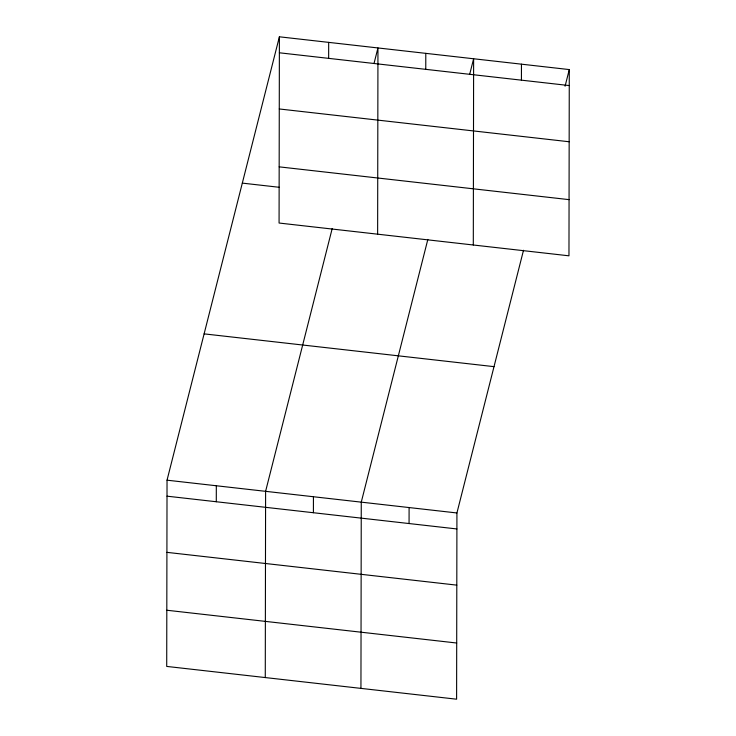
<?xml version="1.0" encoding="UTF-8"?>
<svg xmlns="http://www.w3.org/2000/svg" width="736" height="736" viewBox="0 0 736 736"><rect width="100%" height="100%" fill="white"/><g stroke="black" fill="none" stroke-linecap="round" stroke-linejoin="round"><path stroke-width="1.1" d="M279.395 36.8L279.073 223.036L568.965 255.815L569.287 69.58L279.395 36.8L167.035 480.185L166.713 666.42L456.605 699.2L456.927 512.964L523.508 250.258M216.292 501.74L216.32 485.76M265.273 677.562L265.604 491.326L332.175 228.629M313.407 512.725L313.435 496.736M328.652 58.365L328.679 42.375M360.944 688.381L361.266 502.145L427.837 239.439M377.632 234.177L377.954 47.95L374.026 63.462M409.069 523.544L409.096 507.555M425.767 69.34L425.794 53.36M473.303 244.996L473.625 58.77L469.688 74.281M521.428 80.16L521.456 64.179M565.073 86.213L569.287 69.58M279.367 52.79L569.259 85.569M279.266 108.965L569.167 141.754M279.165 166.851L569.066 199.64M242.319 183.117L279.275 187.294M204.111 333.868L494.012 366.648M167.035 480.185L456.927 512.964M167.008 496.174L456.9 528.954M166.906 552.35L456.808 585.138M166.805 610.236L456.706 643.016"/></g></svg>
